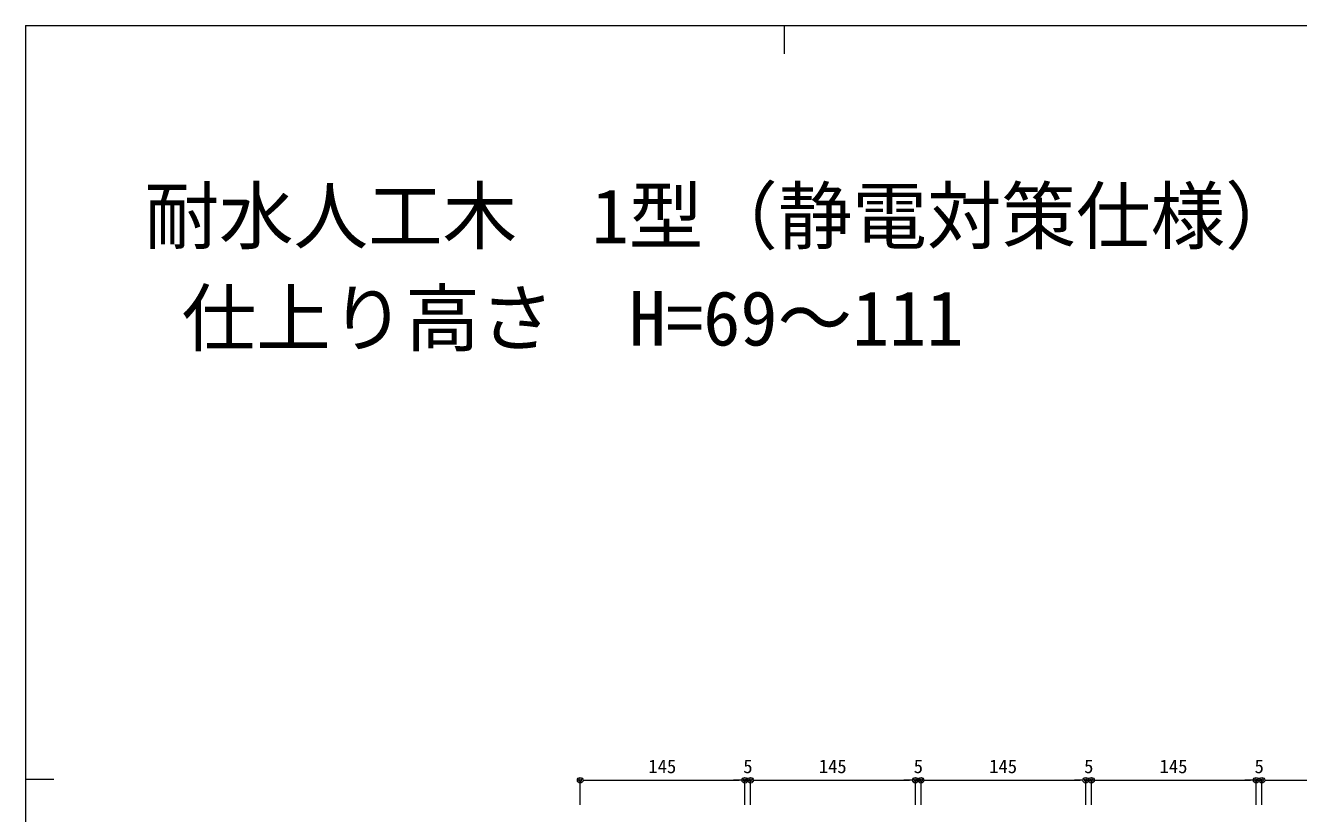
# Model space of a CAD drawing. Units: millimetres on the paper. Extents: x -401 to 401, y -279 to 279.
# Drawn here: x -400.7 to -176.6, y 139.9 to 278.7 of the extents above; entities that cross this region are included whole.
import ezdxf
from ezdxf.enums import TextEntityAlignment as Align

# ---------------------------------------------------------------- set-up
doc = ezdxf.new("R2010")
doc.units = ezdxf.units.MM
for name, color, linetype, lineweight in [('0-0_A-C01-補助線(非印刷)', 4, 'Continuous', 9), ('0-5_0-A11-寸法_詳細', 5, 'Continuous', 9), ('0-6_0', 7, 'Continuous', 9), ('0-9_A-B01-文字_タイトル室名', 2, 'Continuous', 9), ('1-3_0-A01-枠A', 4, 'Continuous', 9)]:
    doc.layers.add(name, color=color, linetype=linetype, lineweight=lineweight)
doc.styles.add('ＭＳ ゴシック', font='')
doc.styles.get('ＭＳ ゴシック').set_extended_font_data('MS Gothic')

# ---------------------------------------------------------------- blocks, each defined once
blk = doc.blocks.new('_Dot')
at = {"layer": '0-6_0'}
blk.add_line((-0.5, 0), (-1, 0), dxfattribs=at)
for radius in [0.5, 0.25]:
    blk.add_circle((0, 0), radius, dxfattribs=at)

msp = doc.modelspace()

# ---------------------------------------------------------------- linework, layer by layer
at = {"layer": '0-0_A-C01-補助線(非印刷)'}
for p, q in [((-267.111, 278.667), (-267.111, 273.667)), ((-400.667, 146), (-395.667, 146))]:
    msp.add_line(p, q, dxfattribs=at)
at = {"layer": '0-5_0-A11-寸法_詳細'}
for p, q in [((-303.013, 141.498), (-303.013, 145.796)), ((-302.013, 145.796), (-275.013, 145.796)), ((-275.013, 145.796), (-276.013, 145.796)), ((-274.013, 141.498), (-274.013, 145.796)), ((-274.013, 141.498), (-274.013, 145.796)), ((-274.013, 145.796), (-273.013, 145.796)), ((-273.013, 141.498), (-273.013, 145.796)), ((-273.013, 141.498), (-273.013, 145.796)), ((-272.013, 145.796), (-271.013, 145.796)), ((-272.013, 145.796), (-245.013, 145.796)), ((-245.013, 145.796), (-246.013, 145.796)), ((-244.013, 141.498), (-244.013, 145.796)), ((-244.013, 141.498), (-244.013, 145.796)), ((-244.013, 145.796), (-243.013, 145.796)), ((-243.013, 141.498), (-243.013, 145.796)), ((-243.013, 141.498), (-243.013, 145.796)), ((-242.013, 145.796), (-241.013, 145.796)), ((-242.013, 145.796), (-215.013, 145.796)), ((-215.013, 145.796), (-216.013, 145.796)), ((-214.013, 141.498), (-214.013, 145.796)), ((-214.013, 141.498), (-214.013, 145.796)), ((-214.013, 145.796), (-213.013, 145.796)), ((-213.013, 141.498), (-213.013, 145.796)), ((-213.013, 141.498), (-213.013, 145.796)), ((-212.013, 145.796), (-211.013, 145.796)), ((-212.013, 145.796), (-185.013, 145.796)), ((-185.013, 145.796), (-186.013, 145.796)), ((-184.013, 141.498), (-184.013, 145.796)), ((-184.013, 141.498), (-184.013, 145.796)), ((-184.013, 145.796), (-183.013, 145.796)), ((-183.013, 141.498), (-183.013, 145.796)), ((-183.013, 141.498), (-183.013, 145.796)), ((-182.013, 145.796), (-181.013, 145.796)), ((-182.013, 145.796), (-155.013, 145.796))]:
    msp.add_line(p, q, dxfattribs=at)
at = {"layer": '1-3_0-A01-枠A'}
for q in [(-400.667, -278.667), (400.667, 278.667)]:
    msp.add_line((-400.667, 278.667), q, dxfattribs=at)

# ---------------------------------------------------------------- block references
at = {"layer": '0-5_0-A11-寸法_詳細', "rotation": 180}
for p in [(-303.013, 145.796), (-273.013, 145.796), (-273.013, 145.796), (-243.013, 145.796), (-243.013, 145.796), (-213.013, 145.796), (-213.013, 145.796), (-183.013, 145.796), (-183.013, 145.796)]:
    msp.add_blockref('_Dot', p, dxfattribs=at)
at = {"layer": '0-5_0-A11-寸法_詳細'}
for p in [(-274.013, 145.796), (-274.013, 145.796), (-244.013, 145.796), (-244.013, 145.796), (-214.013, 145.796), (-214.013, 145.796), (-184.013, 145.796), (-184.013, 145.796)]:
    msp.add_blockref('_Dot', p, dxfattribs=at)

# ---------------------------------------------------------------- texts
at = {"layer": '0-5_0-A11-寸法_詳細', "style": 'ＭＳ ゴシック'}
for s, p in [('145', (-291.014, 146.334)), ('5', (-274.3, 146.334)), ('145', (-261.014, 146.334)), ('5', (-244.3, 146.334)), ('145', (-231.014, 146.334)), ('5', (-214.3, 146.334)), ('145', (-201.014, 146.334)), ('5', (-184.3, 146.334))]:
    msp.add_text(s, height=2.405, dxfattribs=at).set_placement(p, align=Align.BOTTOM_LEFT)
at = {"layer": '0-9_A-B01-文字_タイトル室名', "style": 'ＭＳ ゴシック'}
for s, p in [('耐水人工木\u30001型（静電対策仕様）', (-379.716, 237.442)), (' 仕上り高さ\u3000H=69～111', (-379.716, 219.442))]:
    msp.add_text(s, height=9.619, dxfattribs=at).set_placement(p, align=Align.BOTTOM_LEFT)

doc.saveas('drawing.dxf')
